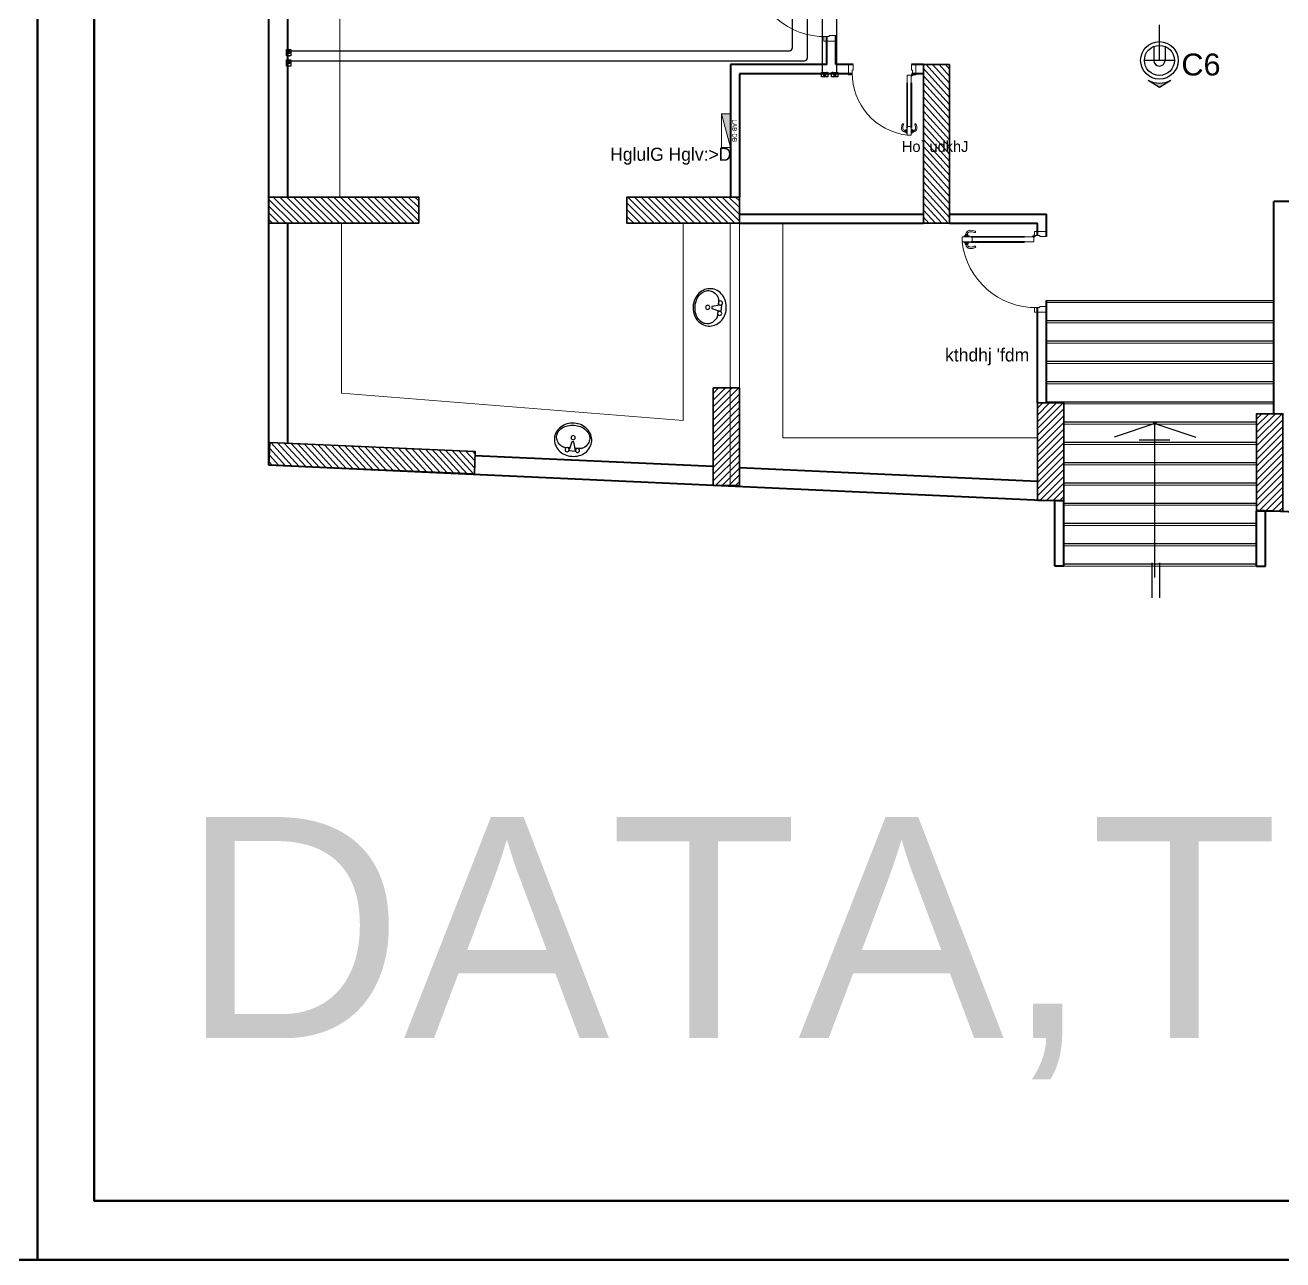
# Model space of a CAD drawing. Header units: inches. Extents: x 3955 to 4125, y 4886 to 4983.
# Drawn here: x 4011.2 to 4027.95, y 4886.44 to 4902.89 of the extents above; entities that cross this region are included whole.
import ezdxf

# ---------------------------------------------------------------- set-up
doc = ezdxf.new("R2010")
doc.units = ezdxf.units.IN
doc.header["$MEASUREMENT"] = 0
doc.linetypes.add('ACAD_ISO03W100', pattern=[30, 12, -18])
doc.layers.get('0').update_dxf_attribs({"lineweight": 35})
for name, color, linetype, lineweight in [('Column(S)', 24, 'Continuous', 35), ('DIM IN', 12, 'Continuous', 15), ('DOOR', 24, 'Continuous', 18), ('HA', 252, 'Continuous', 18), ('hatch col(S)', 45, 'Continuous', 15), ('NORM', 90, 'Continuous', 15), ('Shop Drawing', 3, 'Continuous', 30), ('t 22', 220, 'Continuous', 20), ('TEXT', 152, 'Continuous', 30), ('walls', 7, 'Continuous', 40)]:
    doc.layers.add(name, color=color, linetype=linetype, lineweight=lineweight)
for name, color, linetype in [('D&T', 4, 'Continuous'), ('E-CAM', 141, 'Continuous'), ('E-TEXT', 2, 'Continuous'), ('EM', 3, 'Continuous'), ('finish', 32, 'Continuous'), ('UMG-ML', 251, 'Continuous')]:
    doc.layers.add(name, color=color, linetype=linetype)
doc.styles.add('ARA', font='sosa.shx', dxfattribs={"height": 0.18})
doc.styles.add('SOSA', font='sosa.shx')
doc.styles.get("Standard").update_dxf_attribs({"font": 'arial.ttf'})
pattern_1 = [(132.3684, (-150.37583, 298.16815), (-0.046915522, -0.042792333), [])]

# ---------------------------------------------------------------- blocks, each defined once
blk = doc.blocks.new('A$C1AF40C6D')
at = {"layer": 'UMG-ML', "color": 244, "true_color": 0x991b1e}
for p, q in [((0.483, 1.886), (0.483, 2.351)), ((0.583, 1.886), (0.583, 2.351)), ((0.543, 2.078), (0.543, 0)), ((0.571, 0.021), (0, 0.211)), ((0.343, 0.251), (0.753, 0.251)), ((0.516, 0.021), (1.086, 0.211))]:
    blk.add_line(p, q, dxfattribs=at)
blk = doc.blocks.new('A$C73D03C2A')
at = {"layer": 'DOOR', "linetype": 'Continuous'}
for p, q in [((0.041, 0.852), (0.041, 0.871)), ((0.046, 0.852), (0.046, 0.871)), ((0.047, 0.852), (0.047, 0.872)), ((0.053, 0.872), (0.047, 0.872)), ((0.053, 0.852), (0.047, 0.852)), ((0.053, 0.852), (0.053, 0.872)), ((0.055, 0.845), (0.055, 0.879)), ((0.061, 0.879), (0.055, 0.879)), ((0.061, 0.845), (0.055, 0.845)), ((0.061, 0.835), (0.061, 0.889)), ((0.061, 0.889), (0.071, 0.889)), ((0.071, 0.835), (0.061, 0.835)), ((0.071, 0.813), (0.071, 0.911)), ((0.071, 0.911), (0.126, 0.911)), ((0.071, 0.817), (0.071, 0.808)), ((0.126, 0.813), (0.126, 0.911)), ((0.137, 0.889), (0.126, 0.889)), ((0.126, 0.835), (0.137, 0.835)), ((0.127, 0.817), (0.127, 0.808)), ((0.137, 0.835), (0.137, 0.889)), ((0.137, 0.879), (0.142, 0.879)), ((0.137, 0.845), (0.142, 0.845)), ((0.142, 0.845), (0.142, 0.879)), ((0.144, 0.872), (0.151, 0.872)), ((0.144, 0.852), (0.144, 0.872)), ((0.144, 0.852), (0.151, 0.852)), ((0.151, 0.852), (0.151, 0.872)), ((0.156, 0.872), (0.156, 0.872)), ((0.156, 0.852), (0.156, 0.872)), ((0.066, 0.236), (0.066, 0.812)), ((0.071, 0.813), (0.071, 0.236)), ((0.076, 0.813), (0.071, 0.813)), ((0.076, 0.802), (0.076, 0.813)), ((0.076, 0.802), (0.076, 0.236)), ((0.076, 0.802), (0.121, 0.802)), ((0.121, 0.802), (0.121, 0.813)), ((0.121, 0.813), (0.126, 0.813)), ((0.121, 0.802), (0.121, 0.236)), ((0.126, 0.813), (0.126, 0.236)), ((0.131, 0.236), (0.131, 0.812)), ((0.071, 0.236), (0.071, 0.138)), ((0.071, 0.138), (0.126, 0.138)), ((0.126, 0.138), (0.126, 0.236)), ((0.013, 0), (0.013, 0.131)), ((0.056, 0.131), (0.013, 0.131)), ((0.067, 0), (0.013, 0)), ((0.056, 0.131), (0.056, 0.071)), ((0.056, 0.071), (0.067, 0.071)), ((0.067, 0.071), (0.067, 0)), ((0.824, 0.071), (0.824, 0)), ((0.835, 0.071), (0.824, 0.071)), ((0.824, 0), (0.884, 0)), ((0.835, 0.131), (0.835, 0.071)), ((0.835, 0.131), (0.884, 0.131)), ((0.884, 0), (0.884, 0.131))]:
    blk.add_line(p, q, dxfattribs=at)
at = {"layer": 'DOOR'}
for p, q in [((0.056, 0.131), (0.071, 0.138)), ((0.064, 0.154), (0.064, 0.115)), ((0.013, 0.131), (0.013, 0)), ((0.013, 0.131), (0.013, 0)), ((0.013, 0.131), (0.013, 0)), ((0.044, 0.134), (0.082, 0.134))]:
    blk.add_line(p, q, dxfattribs=at)
at = {"layer": 'DOOR', "linetype": 'Continuous'}
blk.add_circle((0.064, 0.134), 0.00617, dxfattribs=at)
for centre, radius, start, end in [((0.105, 0.817), 0.105, 172.4946, 205.9899), ((0.046, 0.825), 0.0459, 96.2766, 172.4946), ((0.106, 0.816), 0.0903, 171.5898, 204.9077), ((0.046, 0.825), 0.0297, 99.7089, 172.4946), ((0.044, 0.871), 0.00259, 0, 180), ((0.044, 0.852), 0.00259, 180, 0), ((0.071, 0.812), 0.00476, 90, 270), ((0.127, 0.812), 0.00476, 270, 90), ((0.153, 0.872), 0.00262, 0, 192.4511), ((0.153, 0.852), 0.00262, 167.5489, 0), ((0.151, 0.824), 0.0459, 7.5054, 83.7234), ((0.151, 0.824), 0.0297, 7.5054, 80.2911), ((0.091, 0.815), 0.0903, 335.0923, 8.4102), ((0.092, 0.817), 0.105, 334.0101, 7.5054), ((0.018, 0.773), 0.00773, 195.2913, 36.6885), ((0.179, 0.772), 0.00773, 143.3115, 344.7087)]:
    blk.add_arc(centre, radius, start, end, dxfattribs=at)
at = {"layer": 'DOOR'}
blk.add_arc((0.035, 0.116), 0.8, 358.9289, 83.4773, dxfattribs=at)
blk = doc.blocks.new('A$C409206DC')
at = {"layer": 'UMG-ML', "ltscale": 2.5}
for p, q in [((0.253, 0.257), (0.281, 0.368)), ((0.281, 0.368), (0.308, 0.368)), ((0.308, 0.368), (0.336, 0.257)), ((0.194, 0.284), (0.26, 0.284)), ((0.253, 0.243), (0.336, 0.243)), ((0.329, 0.284), (0.395, 0.284))]:
    blk.add_line(p, q, dxfattribs=at)
blk.add_lwpolyline([(0.544, 0.395, -0.109452), (0.525, 0.312, -0.102376), (0.471, 0.238, -0.093737), (0.391, 0.191, -0.088426), (0.295, 0.174, -0.088426), (0.198, 0.191, -0.093737), (0.118, 0.238, -0.102376), (0.064, 0.312, -0.109452), (0.045, 0.395, -0.109452), (0.064, 0.479, -0.102376), (0.118, 0.552, -0.093737), (0.198, 0.6, -0.088426), (0.295, 0.617, -0.088426), (0.391, 0.6, -0.093737), (0.471, 0.552, -0.102376), (0.525, 0.479, -0.109452)], format="xyb", close=True, dxfattribs=at)
for centre in [(0.295, 0.423), (0.225, 0.257), (0.364, 0.257)]:
    blk.add_circle(centre, 0.0277, dxfattribs=at)
for centre, radius, start, end in [((0.245, 0.398), 0.179, 126.8699, 151.0888), ((0.275, 0.358), 0.229, 107.2579, 126.8699), ((0.295, 0.295), 0.295, 90, 107.2579), ((0.295, 0.295), 0.295, 72.7421, 90), ((0.314, 0.358), 0.229, 53.1301, 72.7421), ((0.344, 0.398), 0.179, 28.9112, 53.1301), ((0.199, 0.423), 0.126, 151.0888, 180), ((0.199, 0.423), 0.126, 180, 208.9112), ((0.245, 0.448), 0.179, 208.9112, 237.7402), ((0.344, 0.448), 0.179, 306.8699, 331.0888), ((0.39, 0.423), 0.126, 0, 28.9112), ((0.39, 0.423), 0.126, 331.0888, 0), ((0.194, 0.368), 0.0831, 237.7402, 270), ((0.395, 0.368), 0.0831, 270, 303.9045), ((0.314, 0.488), 0.229, 303.9045, 306.8699)]:
    blk.add_arc(centre, radius, start, end, dxfattribs=at)
blk = doc.blocks.new('LAB PANNEL')
h = blk.add_hatch(color=4)
h.dxf.hatch_style = 1
h.paths.add_polyline_path([(96.055, 62.414), (95.935, 62.414), (96.055, 61.964)])
at = {"layer": 'NORM', "color": 4, "lineweight": 0, "ltscale": 2.5}
blk.add_line((95.935, 62.414, 0), (96.055, 61.964, 0), dxfattribs=at)
at = {"layer": 'NORM', "color": 4, "lineweight": 0, "ltscale": 2.5, "elevation": 0}
blk.add_lwpolyline([(96.055, 62.414), (95.935, 62.414), (95.935, 61.964), (96.055, 61.964), (96.055, 62.414)], dxfattribs=at)
blk = doc.blocks.new('D1')
blk.add_lwpolyline([(0.339, 0), (0, 0), (0, -0.066), (0.339, -0.066)], close=True)
for centre in [(0.056, -0.033), (0.283, -0.033)]:
    blk.add_circle(centre, 0.0302)
at = {"layer": 'D&T'}
for points in [[(0.339, 0.16), (0, 0.16), (0, 0), (0.339, 0)], [(0.208, 0.109), (0.134, 0.109), (0.134, 0.062), (0.208, 0.062)]]:
    blk.add_lwpolyline(points, close=True, dxfattribs=at)
blk = doc.blocks.new('CAM3')
h = blk.add_hatch(color=43)
h.dxf.hatch_style = 1
edge = h.paths.add_edge_path()
edge.add_arc((0, 0), 303, 239.9683, 300.0317)
edge.add_line((152, -262), (0, -356))
edge.add_line((0, -356), (-152, -262))
for p, q in [((-75, 185), (-75, 0)), ((75, 185), (75, 0)), ((200, 0), (-200, 0))]:
    blk.add_line(p, q)
blk.add_lwpolyline([(-152, -262, 0.268246), (152, -262)], format="xyb")
blk.add_lwpolyline([(-152, -262), (0, -356), (152, -262)])
blk.add_circle((0, 0), 250)
at = {"color": 43}
blk.add_circle((0, 0), 200, dxfattribs=at)
blk.add_arc((0, 0), 75, 180, 0)
blk = doc.blocks.new('A$C7FB02DE5')
at = {"layer": 'hatch col(S)', "ltscale": 2.5}
h = blk.add_hatch(dxfattribs=at)
h.set_pattern_fill('ANSI31', color=256, scale=0.02, angle=-272.6316)
h.set_pattern_definition(pattern_1)
h.paths.add_polyline_path([(9.068, -10.465), (8.718, -10.465), (8.718, -12.578), (9.068, -12.578)])
h = blk.add_hatch(dxfattribs=at)
h.set_pattern_fill('ANSI31', color=256, scale=0.02, angle=-270)
h.set_pattern_definition([(135, (-333.191035, -651.3598), (-0.0449012806, -0.0449012806), [])])
h.paths.add_polyline_path([(1.995, -12.578), (1.995, -12.228), (-0.005, -12.228), (-0.005, -12.578)])
h = blk.add_hatch(dxfattribs=at)
h.set_pattern_fill('ANSI31', color=256, scale=0.02, angle=-270)
h.set_pattern_definition([(135, (-328.91695, -651.3598), (-0.0449012806, -0.0449012806), [])])
h.paths.add_polyline_path([(4.769, -12.228), (4.769, -12.578), (6.269, -12.578), (6.269, -12.228)])
h = blk.add_hatch(dxfattribs=at)
h.set_pattern_fill('ANSI31', color=256, scale=0.02, angle=-360)
h.set_pattern_definition([(45, (-632.863374, 319.11349), (-0.0449012806, 0.0449012806), [])])
h.paths.add_polyline_path([(6.269, -14.772), (5.919, -14.772), (5.919, -16.072), (6.269, -16.072)])
h = blk.add_hatch(dxfattribs=at)
h.set_pattern_fill('ANSI31', color=256, scale=0.02, angle=-360)
h.set_pattern_definition([(45, (-628.543374, 318.91449), (-0.0449012806, 0.0449012806), [])])
h.paths.add_polyline_path([(10.589, -14.971), (10.239, -14.971), (10.239, -16.271), (10.589, -16.271)])
h = blk.add_hatch(dxfattribs=at)
h.set_pattern_fill('ANSI31', color=256, scale=0.02, angle=-360)
h.set_pattern_definition([(45, (-625.6245, 318.77117), (-0.0449012806, 0.0449012806), [])])
h.paths.add_polyline_path([(13.508, -15.115), (13.158, -15.115), (13.158, -16.415), (13.508, -16.415)])
h = blk.add_hatch(dxfattribs=at)
h.set_pattern_fill('ANSI31', color=256, scale=0.02, angle=-272.6316)
h.set_pattern_definition(pattern_1)
h.paths.add_polyline_path([(2.748, -15.617), (0.014, -15.499), (0, -15.799), (2.735, -15.916)])
at = {"layer": 'Column(S)', "ltscale": 2.5}
for points in [[(9.068, -10.465), (8.718, -10.465), (8.718, -12.578), (9.068, -12.578)], [(1.995, -12.578), (1.995, -12.228), (-0.005, -12.228), (-0.005, -12.578)], [(6.269, -12.578), (6.269, -12.228), (4.769, -12.228), (4.769, -12.578)], [(5.919, -16.072), (6.269, -16.072), (6.269, -14.772), (5.919, -14.772)], [(10.239, -16.271), (10.589, -16.271), (10.589, -14.971), (10.239, -14.971)], [(13.158, -16.415), (13.508, -16.415), (13.508, -15.115), (13.158, -15.115)], [(2.737, -15.916), (2.746, -15.617), (0.014, -15.499), (0, -15.799)]]:
    blk.add_lwpolyline(points, close=True, dxfattribs=at)
at = {"layer": 'DIM IN', "ltscale": 2.5}
for p, q in [((0.946, -9.655), (0.946, -12.228)), ((0.966, -12.578), (0.966, -14.84)), ((5.519, -12.578), (5.519, -15.204)), ((6.146, -12.578), (6.146, -16.081)), ((6.269, -12.578), (6.269, -16.086)), ((6.846, -12.578), (6.846, -15.435)), ((5.519, -15.204), (0.966, -14.84)), ((6.846, -15.435), (10.239, -15.435))]:
    blk.add_line(p, q, dxfattribs=at)
at = {"layer": 'HA', "linetype": 'ACAD_ISO03W100'}
for points in [[(10.589, -16.284), (0, -15.797), (0, 0.002), (31.541, 0.002)], [(38.346, -17.559), (13.158, -16.402)]]:
    blk.add_lwpolyline(points, dxfattribs=at)
at = {"layer": 'Shop Drawing'}
for points in [[(0.242, -10.279), (6.935, -10.279, 0.414214), (6.975, -10.239), (6.975, -9.233, -0.414214), (7.015, -9.193), (9.274, -9.193)], [(0.242, -10.413), (7.135, -10.413, 0.414214), (7.175, -10.373), (7.175, -9.28, -0.414214), (7.215, -9.24), (9.274, -9.24)], [(7.375, -10.577), (7.375, -9.335, -0.414214), (7.415, -9.295), (9.274, -9.295)], [(7.567, -10.577), (7.567, -9.382, -0.414214), (7.607, -9.342), (9.274, -9.342)]]:
    blk.add_lwpolyline(points, format="xyb", dxfattribs=at)
at = {"layer": 'Shop Drawing', "color": 1}
blk.add_lwpolyline([(11.858, -9.933), (11.858, -10.408)], dxfattribs=at)
at = {"layer": 't 22', "color": 251, "linetype": 'ACAD_ISO03W100', "ltscale": 0.5, "true_color": 0x636466}
for p, q in [((10.359, -13.635), (13.388, -13.635)), ((10.359, -13.905), (13.388, -13.905)), ((10.359, -14.175), (13.388, -14.175)), ((10.359, -14.445), (13.388, -14.445)), ((10.359, -14.715), (13.388, -14.715)), ((10.589, -14.985), (13.388, -14.985)), ((10.589, -15.255), (13.158, -15.255)), ((10.589, -15.525), (13.158, -15.525)), ((10.589, -15.795), (13.158, -15.795)), ((10.589, -16.065), (13.158, -16.065)), ((10.589, -16.335), (13.158, -16.335)), ((10.589, -16.605), (13.158, -16.605)), ((10.589, -16.875), (13.158, -16.875)), ((10.589, -17.145), (13.158, -17.145))]:
    blk.add_line(p, q, dxfattribs=at)
at = {"layer": 'UMG-ML', "ltscale": 2.5}
for p, q in [((10.359, -13.605), (13.388, -13.605)), ((10.359, -13.875), (13.388, -13.875)), ((10.359, -14.145), (13.388, -14.145)), ((10.359, -14.415), (13.388, -14.415)), ((10.359, -14.685), (13.388, -14.685)), ((10.359, -14.955), (13.388, -14.955)), ((10.589, -15.225), (13.158, -15.225)), ((10.589, -15.495), (13.158, -15.495)), ((10.589, -15.765), (13.158, -15.765)), ((10.589, -16.035), (13.158, -16.035)), ((10.589, -16.305), (13.158, -16.305)), ((10.589, -16.575), (13.158, -16.575)), ((10.589, -16.845), (13.158, -16.845)), ((10.589, -17.115), (13.158, -17.115))]:
    blk.add_line(p, q, dxfattribs=at)
at = {"layer": 'walls', "ltscale": 2.5}
for p, q in [((0, -15.799), (0, 0.002)), ((0.25, -12.228), (0.25, -8.959)), ((7.433, -10.465), (7.433, -10.092)), ((7.553, -10.465), (7.553, -10.079)), ((7.433, -10.465), (6.149, -10.465)), ((6.149, -10.465), (6.149, -12.228)), ((7.783, -10.465), (7.553, -10.465)), ((8.718, -10.465), (8.562, -10.465)), ((7.772, -10.585), (6.269, -10.585)), ((6.269, -10.585), (6.269, -12.228)), ((8.718, -10.585), (8.566, -10.585)), ((13.388, -15.115), (13.388, -12.289)), ((13.388, -12.512), (13.388, -12.289)), ((13.678, -12.289), (13.388, -12.289)), ((6.269, -12.458), (8.718, -12.458)), ((9.068, -12.458), (10.359, -12.458)), ((10.01, -12.457), (10.359, -12.457)), ((10.359, -12.753), (10.359, -12.458)), ((0.25, -15.509), (0.25, -12.578)), ((6.269, -12.578), (8.718, -12.578)), ((9.068, -12.578), (10.239, -12.578)), ((10.014, -12.577), (10.239, -12.577)), ((10.239, -12.74), (10.239, -12.578)), ((10.239, -14.971), (10.239, -13.702)), ((10.359, -14.971), (10.359, -13.605)), ((5.919, -15.82), (2.744, -15.675)), ((10.298, -16.271), (0, -15.799)), ((10.239, -16.019), (6.269, -15.836)), ((10.469, -17.145), (10.469, -16.271)), ((10.589, -17.145), (10.589, -16.271)), ((38.118, -17.548), (13.158, -16.403)), ((13.158, -17.145), (13.158, -16.415)), ((13.278, -17.145), (13.278, -16.415)), ((10.589, -17.145), (10.469, -17.145)), ((13.158, -17.145), (13.278, -17.145))]:
    blk.add_line(p, q, dxfattribs=at)
at = {"layer": 'D&T', "xscale": -0.25, "yscale": 0.25, "zscale": 0.25}
for p, rotation in [((0.25, -10.349), 270), ((0.25, -10.484), 270), ((7.361, -10.585), 180), ((7.496, -10.585), 180)]:
    blk.add_blockref('D1', p, dxfattribs=dict(at, rotation=rotation))
at = {"layer": 'DOOR', "ltscale": 2.5}
for p, xscale, yscale, zscale, rotation in [((7.553, -9.061), -1.234603644355799, 1.234603644355799, 1.234603644355799, 90), ((8.631, -10.465), 1.028836370296499, 1.028836370296499, 1.028836370296499, 180), ((10.359, -12.671), -1.234603644355799, 1.234603644355799, 1.234603644355799, 90)]:
    blk.add_blockref('A$C73D03C2A', p, dxfattribs=dict(at, xscale=xscale, yscale=yscale, zscale=zscale, rotation=rotation))
at = {"layer": 'E-CAM', "xscale": 0.001, "yscale": 0.001, "zscale": 0.001}
blk.add_blockref('CAM3', (11.863, -10.408, 0), dxfattribs=at)
at = {"layer": 'finish', "ltscale": 2.5, "rotation": 180}
blk.add_blockref('A$C1AF40C6D', (12.346, -15.217), dxfattribs=at)
at = {"layer": 'NORM', "color": 3, "lineweight": 9}
blk.add_blockref('LAB PANNEL', (-89.906, -73.533, 0), dxfattribs=at)
at = {"layer": 'UMG-ML', "ltscale": 2.5, "xscale": -1}
for p, rotation in [((6.288, -13.434, 0), 85.76623501494502), ((4.316, -15.878, 0), 355.766235014945)]:
    blk.add_blockref('A$C409206DC', p, dxfattribs=dict(at, rotation=rotation))
at = {"layer": 'D&T', "char_height": 0.00885, "attachment_point": 1}
for s, insert in [('D', (0.268, -10.356, 0)), ('T', (0.267, -10.39, 0)), ('T', (7.447, -10.602, 0)), ('D', (7.481, -10.602, 0))]:
    blk.add_mtext_dynamic_manual_height_columns(s, width=0.08091, gutter_width=12.5, heights=[0], dxfattribs=dict(at, insert=insert))
at = {"layer": 'E-TEXT', "insert": (12.156, -10.317, 0), "char_height": 0.292, "attachment_point": 1}
blk.add_mtext_dynamic_manual_height_columns('C6', width=5.32008, gutter_width=12.5, heights=[0], dxfattribs=at)
at = {"layer": 'EM', "color": 1, "lineweight": 15, "ltscale": 2.5, "insert": (6.234, -11.194, 0), "char_height": 0.06, "attachment_point": 1, "rotation": 270, "style": 'ARA'}
blk.add_mtext_dynamic_manual_height_columns('{\\fArial|b0|i0|c178|p34;\\C3;LAB-DB}', width=0.66639, gutter_width=0.9, heights=[0], dxfattribs=at)
at = {"layer": 'TEXT', "linetype": 'Continuous', "ltscale": 0.09, "style": 'SOSA'}
for s, height, p in [('Ho` udkhJ', 0.1454, (8.432, -11.628, 0)), ('HglulG Hglv:>D', 0.1745, (4.546, -11.746, 0)), ("kthdhj 'fdm", 0.1745, (9.008, -14.419, 0))]:
    blk.add_text(s, height=height, dxfattribs=at).set_placement(p)

msp = doc.modelspace()

# ---------------------------------------------------------------- linework, layer by layer
at = {"color": 9, "lineweight": 50, "true_color": 0xd19cc7}
msp.add_lwpolyline([(4067.51, 4983.147), (3955.211, 4983.147), (3955.211, 4886.441), (4067.51, 4886.441)], close=True, dxfattribs=at)
at = {"color": 215, "lineweight": 50, "true_color": 0xa953a0}
msp.add_lwpolyline([(4011.361, 4983.147), (4011.361, 4886.441)], dxfattribs=at)
at = {"color": 1, "lineweight": 50}
msp.add_lwpolyline([(4066.795, 4915.877), (4012.12, 4915.877), (4012.12, 4887.226), (4066.795, 4887.226)], close=True, dxfattribs=at)

# ---------------------------------------------------------------- block references
msp.add_blockref('A$C7FB02DE5', (4014.446, 4912.829))

# ---------------------------------------------------------------- texts
at = {"color": 215, "lineweight": 50, "true_color": 0xa953a0, "insert": (4013.269, 4892.341), "char_height": 2.94531, "attachment_point": 1}
msp.add_mtext_dynamic_manual_height_columns('DATA,TELEPHONE&CCTV', width=24.70112, gutter_width=1, heights=[2.623], dxfattribs=at)

doc.saveas('drawing.dxf')
